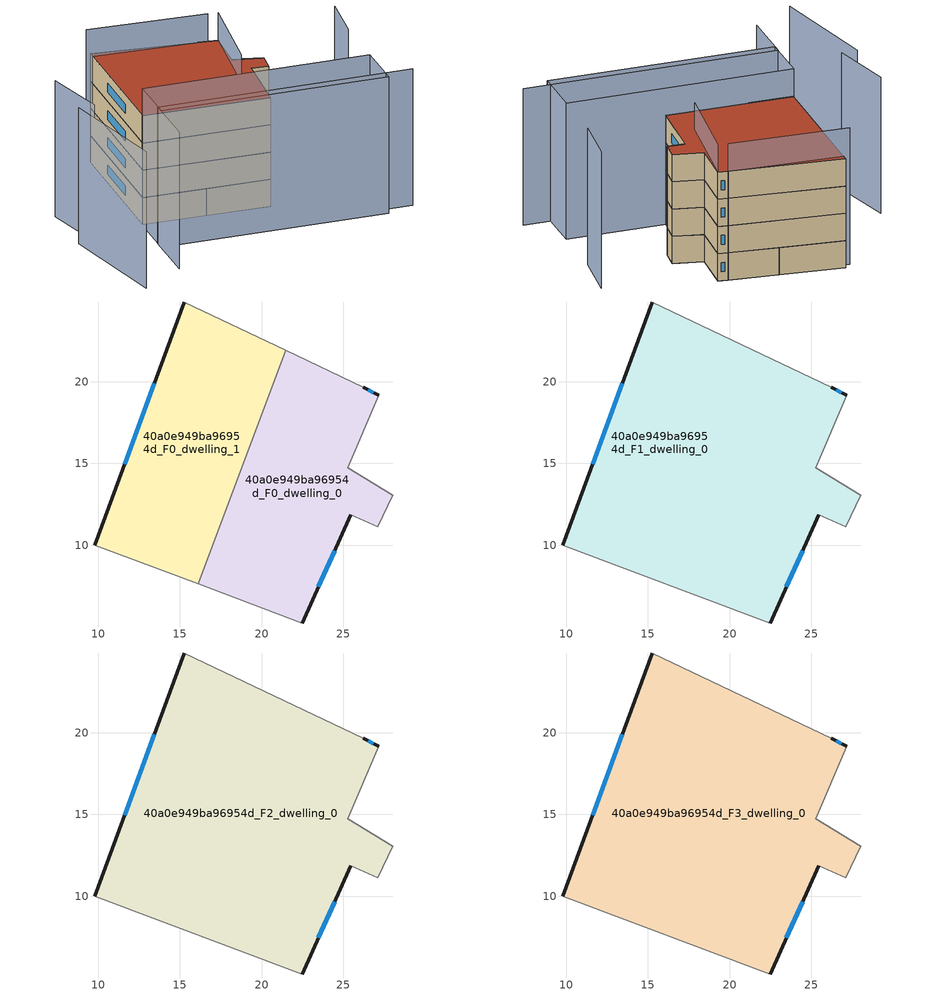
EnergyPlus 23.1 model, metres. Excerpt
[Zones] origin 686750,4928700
40a0e949ba96954d_F0_dwelling_0
 floor ground (EU_floor_Construction): 22.48,5.24 25.45,11.87 27.12,11.14 28.02,13.05 25.27,14.74 27.16,19.17 26.21,19.67 21.48,21.92 16.12,7.63 z0
 wall outside (EU_wall_Construction): 25.45,11.87 22.48,5.24 / 26.21,19.67 27.16,19.17 z0:3
 wall adiabatic (EU_wall_Construction): 22.48,5.24 16.12,7.63 / 21.48,21.92 26.21,19.67 / 27.16,19.17 25.27,14.74 28.02,13.05 27.12,11.14 25.45,11.87 z0:3
 wall to 40a0e949ba96954d_F0_dwelling_1 (EU_wall_Construction): 16.12,7.63 21.48,21.92 z0:3
 window (EU_Window_Construction): 24.46,9.66 23.47,7.45 / 26.53,19.5 26.84,19.34 z1:2
40a0e949ba96954d_F0_dwelling_1
 floor ground (EU_floor_Construction): 16.12,7.63 21.48,21.92 15.27,24.87 9.8,10 z0
 wall outside (EU_wall_Construction): 9.8,10 15.27,24.87 z0:3
 wall adiabatic (EU_wall_Construction): 15.27,24.87 21.48,21.92 / 16.12,7.63 9.8,10 z0:3
 window (EU_Window_Construction): 11.62,14.96 13.45,19.91 z1:2
40a0e949ba96954d_F1_dwelling_0
 floor to 40a0e949ba96954d_F0_dwelling_0 (EU_floor_Construction): 22.48,5.24 25.45,11.87 27.12,11.14 28.02,13.05 25.27,14.74 27.16,19.17 26.21,19.67 21.48,21.92 16.12,7.63 z3
 floor to 40a0e949ba96954d_F0_dwelling_1 (EU_floor_Construction): 16.12,7.63 21.48,21.92 15.27,24.87 9.8,10 z3
 wall outside (EU_wall_Construction): 25.45,11.87 22.48,5.24 / 9.8,10 15.27,24.87 / 26.21,19.67 27.16,19.17 z3:6
 wall adiabatic (EU_wall_Construction): 22.48,5.24 9.8,10 / 15.27,24.87 26.21,19.67 / 27.16,19.17 25.27,14.74 28.02,13.05 27.12,11.14 25.45,11.87 z3:6
 window (EU_Window_Construction): 24.46,9.66 23.47,7.45 / 11.62,14.96 13.45,19.91 / 26.53,19.5 26.84,19.34 z4:5
40a0e949ba96954d_F2_dwelling_0
 floor to 40a0e949ba96954d_F1_dwelling_0 (EU_floor_Construction): 22.48,5.24 25.45,11.87 27.12,11.14 28.02,13.05 25.27,14.74 27.16,19.17 26.21,19.67 15.27,24.87 9.8,10 z6
 wall outside (EU_wall_Construction): 25.45,11.87 22.48,5.24 / 9.8,10 15.27,24.87 / 26.21,19.67 27.16,19.17 z6:9
 wall adiabatic (EU_wall_Construction): 22.48,5.24 9.8,10 / 15.27,24.87 26.21,19.67 / 27.16,19.17 25.27,14.74 28.02,13.05 27.12,11.14 25.45,11.87 z6:9
 window (EU_Window_Construction): 24.46,9.66 23.47,7.45 / 11.62,14.96 13.45,19.91 / 26.53,19.5 26.84,19.34 z7:8
40a0e949ba96954d_F3_dwelling_0
 floor to 40a0e949ba96954d_F2_dwelling_0 (EU_floor_Construction): 22.48,5.24 25.45,11.87 27.12,11.14 28.02,13.05 25.27,14.74 27.16,19.17 26.21,19.67 15.27,24.87 9.8,10 z9
 wall outside (EU_wall_Construction): 25.45,11.87 22.48,5.24 / 9.8,10 15.27,24.87 / 26.21,19.67 27.16,19.17 z9:12
 wall adiabatic (EU_wall_Construction): 22.48,5.24 9.8,10 / 15.27,24.87 26.21,19.67 / 27.16,19.17 25.27,14.74 28.02,13.05 27.12,11.14 25.45,11.87 z9:12
 window (EU_Window_Construction): 24.46,9.66 23.47,7.45 / 11.62,14.96 13.45,19.91 / 26.53,19.5 26.84,19.34 z10:11
 roof outside (EU_roof_Construction): 26.21,19.67 27.16,19.17 25.27,14.74 28.02,13.05 27.12,11.14 25.45,11.87 22.48,5.24 9.8,10 15.27,24.87 z12
shading: 5.98,-0.42 8.13,5.6 / 8.13,5.6 33.66,-3.51 / 34.71,7.86 37.21,13.02 / 2,10.55 0.48,-1.86 / 4.29,17.03 3.62,10.07 / 22.55,9.96 27.16,19.17 / 26.21,19.67 14.42,24.45 / 9.77,10.01 32.51,1.81 / 32.51,1.81 30.6,-3.49 / 30.6,-3.49 7.86,4.71 / 7.86,4.71 9.77,10.01 z0:15
[Building]
EU S2 Campaign: North Axis=0; Terrain=City; Solar Distribution=FullExterior
[Site:Location]
Bologna: Latitude=44.5; Longitude=11.25; Time Zone=1; Elevation=37
[SizingPeriod:WeatherFileDays]
AnnualSizingPeriod: Begin Month=1; Begin Day of Month=1; End Month=12; End Day of Month=31; Day of Week for Start Day=Monday; Use Weather File Daylight Saving Period=No; Use Weather File Rain and Snow Indicators=No
[MATERIAL]
EU_InternalMass_Material: Roughness=MediumRough; Thickness=0.1; Conductivity=1; Density=1800; Specific Heat=900; Thermal Absorptance=0.9; Solar Absorptance=0.7; Visible Absorptance=0.7
[MATERIAL:NOMASS] Roughness=MediumRough; Thermal Absorptance=0.9; Solar Absorptance=0.7; Visible Absorptance=0.7
Name | Thermal Resistance
EU_wall_NoMass | 0.937881
EU_roof_NoMass | 0.548572
EU_floor_NoMass | 0.71348
[WINDOWMATERIAL:SIMPLEGLAZINGSYSTEM]
EU_Window_SimpleGlazing: UFactor=4.25633; Solar Heat Gain Coefficient=0.85; Visible Transmittance=0.85
[CONSTRUCTION]
EU_wall_Construction: EU_wall_NoMass
EU_roof_Construction: EU_roof_NoMass
EU_floor_Construction: EU_floor_NoMass
EU_InternalMass_Construction: EU_InternalMass_Material
EU_Window_Construction: EU_Window_SimpleGlazing
[ZONE] Type=1; Multiplier=1; Ceiling Height=autocalculate; Floor Area=autocalculate; Part of Total Floor Area=Yes
Name | Volume
40a0e949ba96954d_F0_dwelling_0 | 317.196
40a0e949ba96954d_F1_dwelling_0 | 634.406
40a0e949ba96954d_F2_dwelling_0; 40a0e949ba96954d_F3_dwelling_0 | 634.409
40a0e949ba96954d_F0_dwelling_1 | 317.21
[INTERNALMASS] Construction=EU_InternalMass_Construction
Name | Zone or ZoneList | Surface Area
40a0e949ba96954d_F0_dwelling_0_EU_InternalMass | 40a0e949ba96954d_F0_dwelling_0 | 105.732
40a0e949ba96954d_F0_dwelling_1_EU_InternalMass | 40a0e949ba96954d_F0_dwelling_1 | 105.737
40a0e949ba96954d_F1_dwelling_0_EU_InternalMass | 40a0e949ba96954d_F1_dwelling_0 | 211.47
40a0e949ba96954d_F2_dwelling_0_EU_InternalMass | 40a0e949ba96954d_F2_dwelling_0 | 211.47
40a0e949ba96954d_F3_dwelling_0_EU_InternalMass | 40a0e949ba96954d_F3_dwelling_0 | 211.47
[OTHEREQUIPMENT] Fuel Type=Electricity; Design Level Calculation Method=Watts/Area; Power per Zone Floor Area=1; Fraction Latent=0; Fraction Radiant=0; Fraction Lost=0; Carbon Dioxide Generation Rate=0; EndUse Subcategory=EU_Step8_InternalGains
Name | Zone or ZoneList or Space or SpaceList | Schedule
EU_Step8_InternalGain_40a0e949ba96954d_F0_dwelling_0_f000 | 40a0e949ba96954d_F0_dwelling_0 | EU_Step8_GainSchedule_40a0e949ba96954d_F0_dwelling_0_f000
EU_Step8_InternalGain_40a0e949ba96954d_F0_dwelling_1_f000 | 40a0e949ba96954d_F0_dwelling_1 | EU_Step8_GainSchedule_40a0e949ba96954d_F0_dwelling_1_f000
EU_Step8_InternalGain_40a0e949ba96954d_F1_dwelling_0_f000 | 40a0e949ba96954d_F1_dwelling_0 | EU_Step8_GainSchedule_40a0e949ba96954d_F1_dwelling_0_f000
EU_Step8_InternalGain_40a0e949ba96954d_F2_dwelling_0_f000 | 40a0e949ba96954d_F2_dwelling_0 | EU_Step8_GainSchedule_40a0e949ba96954d_F2_dwelling_0_f000
EU_Step8_InternalGain_40a0e949ba96954d_F3_dwelling_0_f000 | 40a0e949ba96954d_F3_dwelling_0 | EU_Step8_GainSchedule_40a0e949ba96954d_F3_dwelling_0_f000
[ZONEVENTILATION:DESIGNFLOWRATE] Schedule=EU_AlwaysOn; Design Flow Rate Calculation Method=AirChanges/Hour; Air Changes per Hour=0.687892; Ventilation Type=Natural; Fan Pressure Rise=0; Fan Total Efficiency=1; Constant Term Coefficient=1; Temperature Term Coefficient=0; Velocity Term Coefficient=0; Velocity Squared Term Coefficient=0; Minimum Indoor Temperature=-100; Maximum Indoor Temperature=100; Delta Temperature=-100; Minimum Outdoor Temperature=-100; Maximum Outdoor Temperature=100; Maximum Wind Speed=40
Name | Zone or ZoneList or Space or SpaceList
EU_ConstantAir_40a0e949ba96954d_F0_dwelling_0 | 40a0e949ba96954d_F0_dwelling_0
EU_ConstantAir_40a0e949ba96954d_F0_dwelling_1 | 40a0e949ba96954d_F0_dwelling_1
EU_ConstantAir_40a0e949ba96954d_F1_dwelling_0 | 40a0e949ba96954d_F1_dwelling_0
EU_ConstantAir_40a0e949ba96954d_F2_dwelling_0 | 40a0e949ba96954d_F2_dwelling_0
EU_ConstantAir_40a0e949ba96954d_F3_dwelling_0 | 40a0e949ba96954d_F3_dwelling_0
[HVACTEMPLATE:THERMOSTAT] Constant Heating Setpoint=20; Constant Cooling Setpoint=50
EU_HeatOnly_40a0e949ba96954d_F0_dwelling_0; EU_HeatOnly_40a0e949ba96954d_F0_dwelling_1; EU_HeatOnly_40a0e949ba96954d_F1_dwelling_0; EU_HeatOnly_40a0e949ba96954d_F2_dwelling_0; EU_HeatOnly_40a0e949ba96954d_F3_dwelling_0
[HVACTEMPLATE:ZONE:IDEALLOADSAIRSYSTEM] System Availability Schedule=EU_AlwaysOn; Maximum Heating Supply Air Temperature=50; Minimum Cooling Supply Air Temperature=13; Maximum Heating Supply Air Humidity Ratio=0.0156; Minimum Cooling Supply Air Humidity Ratio=0.0077; Heating Limit=NoLimit; Cooling Limit=NoLimit; Heating Availability Schedule=EU_AlwaysOn; Cooling Availability Schedule=EU_CoolingOff; Dehumidification Control Type=ConstantSensibleHeatRatio; Cooling Sensible Heat Ratio=0.7; Dehumidification Setpoint=60; Humidification Control Type=None; Humidification Setpoint=30; Outdoor Air Method=None; Outdoor Air Flow Rate per Person=0.00944; Outdoor Air Flow Rate per Zone Floor Area=0; Outdoor Air Flow Rate per Zone=0; Demand Controlled Ventilation Type=None; Outdoor Air Economizer Type=NoEconomizer; Heat Recovery Type=None; Sensible Heat Recovery Effectiveness=0.7; Latent Heat Recovery Effectiveness=0.65
Name | Template Thermostat
40a0e949ba96954d_F0_dwelling_0 | EU_HeatOnly_40a0e949ba96954d_F0_dwelling_0
40a0e949ba96954d_F0_dwelling_1 | EU_HeatOnly_40a0e949ba96954d_F0_dwelling_1
40a0e949ba96954d_F1_dwelling_0 | EU_HeatOnly_40a0e949ba96954d_F1_dwelling_0
40a0e949ba96954d_F2_dwelling_0 | EU_HeatOnly_40a0e949ba96954d_F2_dwelling_0
40a0e949ba96954d_F3_dwelling_0 | EU_HeatOnly_40a0e949ba96954d_F3_dwelling_0
[SIZING:ZONE] Zone Cooling Design Supply Air Temperature Input Method=SupplyAirTemperature; Zone Cooling Design Supply Air Temperature=13; Zone Heating Design Supply Air Temperature Input Method=SupplyAirTemperature; Zone Heating Design Supply Air Temperature=50; Zone Cooling Design Supply Air Humidity Ratio=0.008; Zone Heating Design Supply Air Humidity Ratio=0.008; Cooling Design Air Flow Method=DesignDay; Cooling Design Air Flow Rate=0; Cooling Minimum Air Flow per Zone Floor Area=0.000762; Cooling Minimum Air Flow=0; Cooling Minimum Air Flow Fraction=0.2; Heating Design Air Flow Method=DesignDay; Heating Design Air Flow Rate=0; Heating Maximum Air Flow per Zone Floor Area=0.002032; Heating Maximum Air Flow=0.141576; Heating Maximum Air Flow Fraction=0.3; Account for Dedicated Outdoor Air System=No; Dedicated Outdoor Air System Control Strategy=NeutralSupplyAir; Dedicated Outdoor Air Low Setpoint Temperature for Design=autosize; Dedicated Outdoor Air High Setpoint Temperature for Design=autosize; Zone Load Sizing Method=Sensible Load Only No Latent Load; Zone Latent Cooling Design Supply Air Humidity Ratio Input Method=HumidityRatioDifference; Zone Cooling Design Supply Air Humidity Ratio Difference=0.005; Zone Latent Heating Design Supply Air Humidity Ratio Input Method=HumidityRatioDifference; Zone Humidification Design Supply Air Humidity Ratio Difference=0.005
40a0e949ba96954d_F0_dwelling_0; 40a0e949ba96954d_F0_dwelling_1; 40a0e949ba96954d_F1_dwelling_0; 40a0e949ba96954d_F2_dwelling_0; 40a0e949ba96954d_F3_dwelling_0
[SCHEDULE:CONSTANT]
Name | Hourly Value
EU_AlwaysOn | 1
EU_CoolingOff | 0
[SCHEDULE:FILE] Column Number=1; Rows to Skip at Top=0; Number of Hours of Data=8760; Column Separator=Comma; Interpolate to Timestep=No; Minutes per Item=60; Adjust Schedule for Daylight Savings=Yes
Name | File
EU_Step8_GainSchedule_40a0e949ba96954d_F0_dwelling_0_f000 | ../../schedules/40a0e949ba96954d/40a0e949ba96954d_F0_dwelling_0_f000_gain.csv
EU_Step8_GainSchedule_40a0e949ba96954d_F0_dwelling_1_f000 | ../../schedules/40a0e949ba96954d/40a0e949ba96954d_F0_dwelling_1_f000_gain.csv
EU_Step8_GainSchedule_40a0e949ba96954d_F1_dwelling_0_f000 | ../../schedules/40a0e949ba96954d/40a0e949ba96954d_F1_dwelling_0_f000_gain.csv
EU_Step8_GainSchedule_40a0e949ba96954d_F2_dwelling_0_f000 | ../../schedules/40a0e949ba96954d/40a0e949ba96954d_F2_dwelling_0_f000_gain.csv
EU_Step8_GainSchedule_40a0e949ba96954d_F3_dwelling_0_f000 | ../../schedules/40a0e949ba96954d/40a0e949ba96954d_F3_dwelling_0_f000_gain.csv
